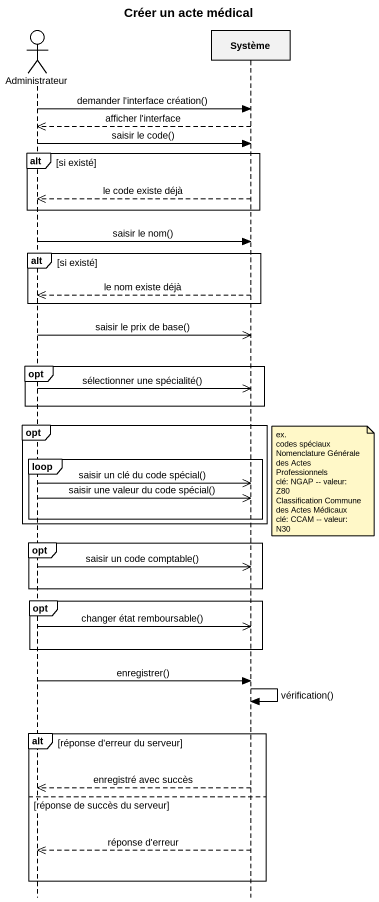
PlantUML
@startuml
title Créer un acte médical
hide footbox
actor Administrateur
participant Système

Administrateur -> Système : demander l'interface création()
Système -->> Administrateur : afficher l'interface
Administrateur -> Système : saisir le code()
alt si existé
  Système -->> Administrateur : le code existe déjà
end
Administrateur -> Système : saisir le nom()
alt si existé
  Système -->> Administrateur : le nom existe déjà
end
Administrateur ->> Système : saisir le prix de base()
opt
  Administrateur ->> Système : sélectionner une spécialité()
end
opt
  loop
    note right of Système
      ex.
      codes spéciaux
      Nomenclature Générale des Actes Professionnels
      clé: NGAP -- valeur: Z80
      Classification Commune des Actes Médicaux
      clé: CCAM -- valeur: N30
    end note
    Administrateur ->> Système : saisir un clé du code spécial()
    Administrateur ->> Système : saisir une valeur du code spécial()
  end
end
opt
  Administrateur ->> Système : saisir un code comptable()
end
opt
  Administrateur ->> Système : changer état remboursable()
end
Administrateur -> Système : enregistrer()
Système -> Système : vérification()
alt réponse d'erreur du serveur
  Système -->> Administrateur : enregistré avec succès
else réponse de succès du serveur
  Système -->> Administrateur : réponse d'erreur
end
@enduml
